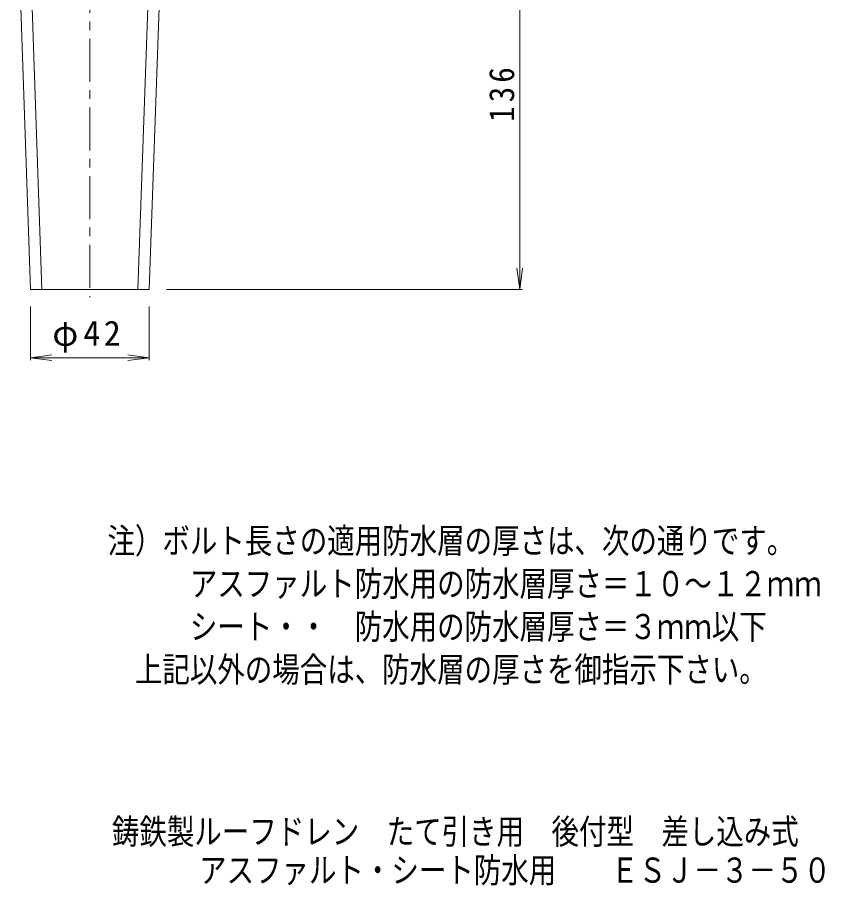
# Model space of a CAD drawing. Units: millimetres, scale not verified. Extents: x -277 to 216, y -346 to 398.
# Drawn here: x -66.4 to 215.7, y -345.6 to -42.2 of the extents above; entities that cross this region are included whole.
import ezdxf
from ezdxf.enums import TextEntityAlignment as Align

# ---------------------------------------------------------------- set-up
doc = ezdxf.new("R2010")
doc.units = ezdxf.units.MM
doc.header["$LTSCALE"] = 3
doc.linetypes.add('CHAIN1', pattern=[8, 5, -1, 1, -1])
doc.layers.add('0-0_通り芯', color=3, linetype='Continuous', lineweight=9)
doc.layers.add('0-4_寸法', color=7, linetype='Continuous', lineweight=9)
doc.layers.add('F-4_F-4ﾚｲﾔ', color=6, linetype='Continuous')
doc.layers.add('F-5_F-5ﾚｲﾔ', color=6, linetype='Continuous')
doc.styles.add('ＭＳ ゴシック', font='')
doc.styles.get('ＭＳ ゴシック').set_extended_font_data('MS Gothic')

msp = doc.modelspace()

# ---------------------------------------------------------------- linework, layer by layer
at = {"layer": '0-0_通り芯'}
for p, q in [((-62.688, 2.819), (-57.788, -137.281)), ((-19.388, 2.819), (-24.288, -137.281)), ((-66.381, -5.421), (-61.788, -137.281)), ((-15.695, -5.421), (-20.288, -137.281)), ((-20.288, -137.281), (-61.788, -137.281))]:
    msp.add_line(p, q, dxfattribs=at)
at = {"layer": '0-0_通り芯', "linetype": 'CHAIN1'}
msp.add_line((-41.038, -25.683), (-41.038, -139.946), dxfattribs=at)
at = {"layer": '0-4_寸法'}
for p, q in [((109.18, -137.281), (109.18, -0.608)), ((109.18, -137.281), (108.201, -129.845)), ((109.18, -137.281), (110.159, -129.845)), ((110.08, -137.281), (-14.288, -137.281)), ((-61.788, -162.047), (-61.788, -143.281)), ((-20.288, -162.047), (-20.288, -143.281)), ((-61.788, -161.147), (-54.352, -160.168)), ((-20.288, -161.147), (-27.724, -160.168)), ((-61.788, -161.147), (-20.288, -161.147)), ((-61.788, -161.147), (-54.352, -162.126)), ((-20.288, -161.147), (-27.724, -162.126))]:
    msp.add_line(p, q, dxfattribs=at)

# ---------------------------------------------------------------- texts
at = {"layer": '0-4_寸法', "color": 2, "insert": (107.38, -78.694), "char_height": 8.798, "attachment_point": 7, "rotation": 90, "style": 'ＭＳ ゴシック'}
msp.add_mtext('\\T1.27;\\W0.9;136', dxfattribs=at)
at = {"layer": '0-4_寸法', "color": 2, "insert": (-54.163, -159.347), "char_height": 8.798, "attachment_point": 7, "style": 'ＭＳ ゴシック'}
msp.add_mtext('\\T1.19;φ42', dxfattribs=at)
at = {"layer": 'F-4_F-4ﾚｲﾔ', "style": 'ＭＳ ゴシック', "width": 0.8}
for s, p in [('鋳鉄製ルーフドレン\u3000たて引き用\u3000後付型\u3000差し込み式', (-33.318, -333.767)), ('アスファルト・シート防水用\u3000\u3000ＥＳＪ－３－５０', (-2.872, -347.267))]:
    msp.add_text(s, height=8.798, dxfattribs=at).set_placement(p, align=Align.BOTTOM_LEFT)
at = {"layer": 'F-5_F-5ﾚｲﾔ', "style": 'ＭＳ ゴシック', "width": 0.8}
for s, p in [('注）ボルト長さの適用防水層の厚さは、次の通りです。', (-34.894, -232.14)), ('\u3000\u3000\u3000アスファルト防水用の防水層厚さ＝１０～１２ｍｍ', (-34.894, -247.14)), ('シート・・', (-6.094, -262.14)), ('防水用の防水層厚さ＝３ｍｍ以下', (51.506, -262.14)), ('\u3000上記以外の場合は、防水層の厚さを御指示下さい。', (-34.894, -277.14))]:
    msp.add_text(s, height=8.798, dxfattribs=at).set_placement(p, align=Align.BOTTOM_LEFT)

doc.saveas('drawing.dxf')
